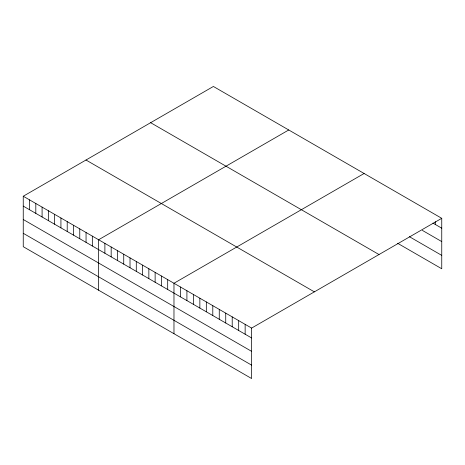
<?xml version="1.0" encoding="UTF-8"?>
<svg xmlns="http://www.w3.org/2000/svg" width="465" height="465" viewBox="0 0 465 465"><rect width="100%" height="100%" fill="white"/><g stroke="black" fill="none" stroke-linecap="round" stroke-linejoin="round"><path stroke-width="0.7" d="M23.25 196.236L251.617 328.087L251.617 378.533L23.25 246.688L23.25 196.236L213.383 86.467L441.75 218.312L441.75 268.764L397.633 243.294M288.742 129.973L98.609 239.748L98.609 290.195M364.107 173.486L173.974 283.255L173.974 333.707M251.617 328.087L441.75 218.312M432.927 223.09L441.75 228.187M422.336 230.367L441.75 241.579M409.398 236.697L441.75 255.372M150.637 122.69L379.004 254.535M85.996 160.012L314.363 291.857M23.25 206.111L251.617 337.956M23.25 219.503L251.617 351.348M23.25 233.296L251.617 365.141M435.281 221.631L435.281 224.45M245.148 324.349L245.148 334.225M238.679 320.612L238.679 330.487M232.209 316.88L232.209 326.75M225.734 313.143L225.734 323.012M219.265 309.405L219.265 319.281M212.796 305.668L212.796 315.543M206.326 301.936L206.326 311.806M199.857 298.199L199.857 308.074M193.382 294.461L193.382 304.337M186.913 290.73L186.913 300.599M180.443 286.992L180.443 296.868M167.691 279.628L167.691 289.503M161.413 276.007L161.413 285.876M155.13 272.38L155.13 282.255M148.852 268.753L148.852 278.628M142.575 265.126L142.575 275.001M136.292 261.504L136.292 271.374M130.014 257.877L130.014 267.747M123.731 254.25L123.731 264.126M117.453 250.623L117.453 260.499M111.17 246.996L111.17 256.872M104.892 243.375L104.892 253.245M92.332 236.121L92.332 245.997M86.054 232.494L86.054 242.37M79.771 228.867L79.771 238.743M73.493 225.246L73.493 235.116M67.21 221.619L67.21 231.489M60.932 217.992L60.932 227.867M54.649 214.365L54.649 224.24M48.372 210.738L48.372 220.613M42.088 207.117L42.088 216.986M35.811 203.49L35.811 213.359M29.527 199.863L29.527 209.738"/></g></svg>
